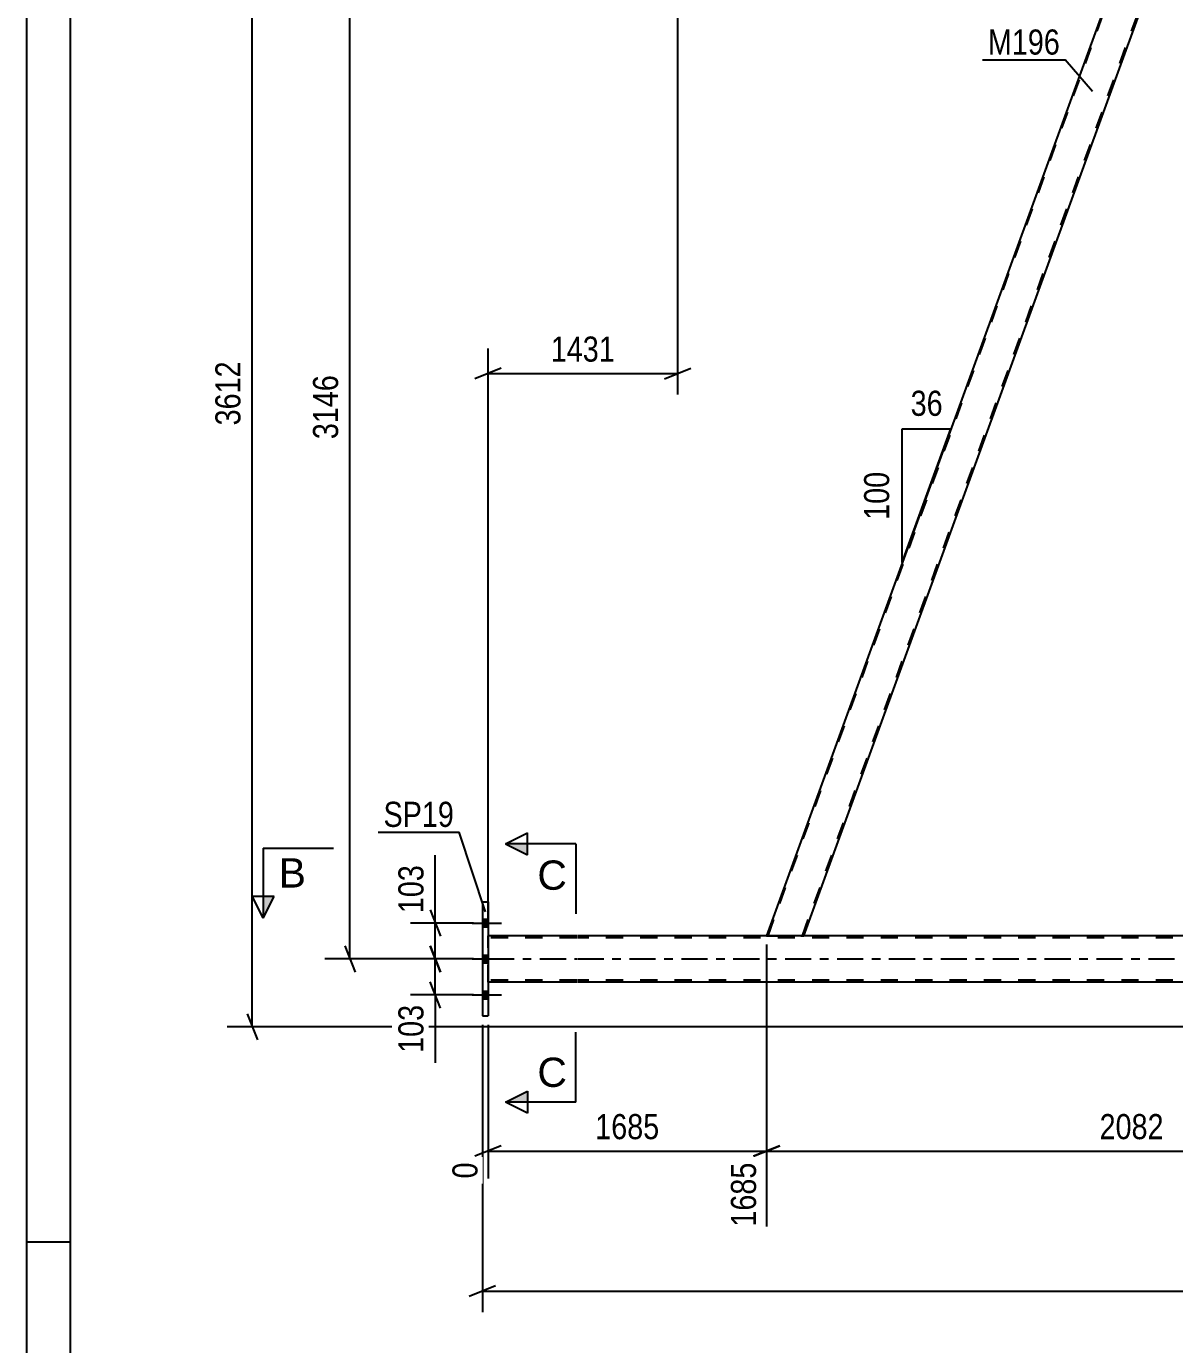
# Model space of a CAD drawing. Header units: millimetres. Extents: x 0 to 841, y 0 to 594.
# Drawn here: x 0 to 131, y 286.3 to 436.6 of the extents above; entities that cross this region are included whole.
import ezdxf

# ---------------------------------------------------------------- set-up
doc = ezdxf.new("R2010")
doc.units = ezdxf.units.MM
doc.linetypes.add('DXK_LINE_DOT2', pattern=[3.9198, 1.9599, -1.9599])
doc.linetypes.add('DXK_LINE_DOT3', pattern=[5.9187, 2.979, -0.9799, 0.9799, -0.9799])
doc.styles.add('Arial', font='ARIAL.TTF', dxfattribs={"height": 0.2})
doc.styles.add('Arial Narrow', font='ARIALN.TTF', dxfattribs={"height": 0.2})

# ---------------------------------------------------------------- blocks, each defined once
blk = doc.blocks.new('Unknown-814553119-1135')
at = {"color": 5, "linetype": 'Continuous'}
for p, q in [((0, 594), (0, 0)), ((5, 589), (5, 5)), ((5, 298), (0, 298))]:
    blk.add_line(p, q, dxfattribs=at)
blk = doc.blocks.new('Part-814553119-4118 - 3729')
at = {"color": 2, "linetype": 'Continuous'}
for p, q in [((62.78, 332.92), (52.66, 332.92)), ((163.08, 332.92), (62.88, 332.92)), ((62.78, 327.64), (52.66, 327.64)), ((163.08, 327.64), (62.88, 327.64))]:
    blk.add_line(p, q, dxfattribs=at)
at = {"color": 7, "linetype": 'DXK_LINE_DOT2'}
for p, q in [((52.66, 327.64), (52.66, 332.92)), ((62.78, 332.68), (52.66, 332.68)), ((738.35, 332.68), (62.88, 332.68)), ((62.78, 327.88), (52.66, 327.88)), ((738.35, 327.88), (62.88, 327.88))]:
    blk.add_line(p, q, dxfattribs=at)
at = {"color": 7, "linetype": 'DXK_LINE_DOT3'}
for p, q in [((52.66, 330.28), (62.78, 330.28)), ((62.88, 330.28), (738.35, 330.28))]:
    blk.add_line(p, q, dxfattribs=at)
blk = doc.blocks.new('Bolt-814553119-4096 - 3729')
at = {"linetype": 'Continuous'}
for points in [[(52.66, 333.94), (52.66, 334.82), (52.02, 334.82), (52.02, 333.94)], [(52.66, 333.94), (52.66, 334.82), (52.02, 334.82), (52.02, 333.94)], [(52.66, 333.94), (52.66, 334.82), (52.02, 334.82), (52.02, 333.94)], [(52.66, 329.84), (52.66, 330.72), (52.02, 330.72), (52.02, 329.84)], [(52.66, 329.84), (52.66, 330.72), (52.02, 330.72), (52.02, 329.84)], [(52.66, 325.74), (52.66, 326.62), (52.02, 326.62), (52.02, 325.74)], [(52.66, 325.74), (52.66, 326.62), (52.02, 326.62), (52.02, 325.74)], [(52.66, 325.74), (52.66, 326.62), (52.02, 326.62), (52.02, 325.74)]]:
    blk.add_hatch(color=1, dxfattribs=at).paths.add_polyline_path(points)
at = {"color": 1, "linetype": 'Continuous'}
for p, q in [((50.86, 334.38), (54.18, 334.38)), ((50.86, 334.38), (54.18, 334.38)), ((50.86, 334.38), (54.18, 334.38)), ((52.02, 334.82), (52.66, 334.82)), ((52.02, 334.82), (52.66, 334.82)), ((52.02, 334.82), (52.66, 334.82)), ((52.02, 333.94), (52.66, 333.94)), ((52.02, 333.94), (52.66, 333.94)), ((52.02, 333.94), (52.66, 333.94)), ((52.02, 330.72), (52.66, 330.72)), ((52.02, 330.72), (52.66, 330.72)), ((50.86, 330.28), (54.18, 330.28)), ((50.86, 330.28), (54.18, 330.28)), ((52.02, 329.84), (52.66, 329.84)), ((52.02, 329.84), (52.66, 329.84)), ((52.02, 326.62), (52.66, 326.62)), ((52.02, 326.62), (52.66, 326.62)), ((52.02, 326.62), (52.66, 326.62)), ((50.86, 326.18), (54.18, 326.18)), ((50.86, 326.18), (54.18, 326.18)), ((50.86, 326.18), (54.18, 326.18)), ((52.02, 325.74), (52.66, 325.74)), ((52.02, 325.74), (52.66, 325.74)), ((52.02, 325.74), (52.66, 325.74))]:
    blk.add_line(p, q, dxfattribs=at)
blk = doc.blocks.new('Part-814553119-3980 - 3729')
at = {"color": 2, "linetype": 'Continuous'}
for p, q in [((52.02, 336.78), (52.66, 336.78)), ((52.02, 336.78), (52.02, 323.78)), ((52.66, 336.78), (52.66, 323.78)), ((52.02, 323.78), (52.66, 323.78))]:
    blk.add_line(p, q, dxfattribs=at)
blk = doc.blocks.new('Part-814553119-4153 - 3729')
at = {"color": 2, "linetype": 'Continuous'}
for p, q in [((128.55, 454.14), (84.43, 332.92)), ((132.81, 454.14), (128.55, 454.14)), ((88.69, 332.92), (131.28, 449.94))]:
    blk.add_line(p, q, dxfattribs=at)
at = {"color": 7, "linetype": 'DXK_LINE_DOT2'}
for p, q in [((84.6, 332.92), (128.72, 454.14)), ((88.52, 332.92), (132.64, 454.14)), ((131.28, 449.94), (132.81, 454.14)), ((84.43, 332.92), (88.69, 332.92))]:
    blk.add_line(p, q, dxfattribs=at)
blk = doc.blocks.new('StraightDimension-814553119-4896 - 3729')
at = {"color": 7, "linetype": 'Continuous'}
for p, q in [((25.77, 322.54), (25.77, 467.01)), ((25.17, 324.04), (26.37, 321.04)), ((162.08, 322.54), (22.92, 322.54))]:
    blk.add_line(p, q, dxfattribs=at)
at = {"color": 0}
blk.add_wipeout([(25.02, 399.03), (20.82, 399.03), (20.82, 390.52), (25.02, 390.52)], dxfattribs=at)
at = {"color": 3, "style": 'Arial Narrow'}
blk.add_text('3612', height=2.863, rotation=90.0002, dxfattribs=at).set_placement((24.42, 391.12))
blk = doc.blocks.new('StraightDimension-814553119-4780 - 3729')
at = {"color": 7, "linetype": 'Continuous'}
for p, q in [((37.51, 454.64), (36.31, 457.64)), ((72.64, 456.14), (34.06, 456.14)), ((36.91, 330.28), (36.91, 456.14)), ((36.31, 331.78), (37.51, 328.78)), ((51.02, 330.28), (34.06, 330.28))]:
    blk.add_line(p, q, dxfattribs=at)
at = {"color": 0}
blk.add_wipeout([(36.16, 397.47), (31.96, 397.47), (31.96, 388.95), (36.16, 388.95)], dxfattribs=at)
at = {"color": 3, "style": 'Arial Narrow'}
blk.add_text('3146', height=2.863, rotation=90.0002, dxfattribs=at).set_placement((35.56, 389.55))
blk = doc.blocks.new('StraightDimension-814553119-4828 - 3729')
at = {"color": 7, "linetype": 'Continuous'}
for p, q in [((46.05, 335.88), (47.25, 332.88)), ((51.02, 334.38), (43.8, 334.38)), ((46.65, 330.28), (46.65, 334.38)), ((47.25, 328.78), (46.05, 331.78)), ((51.02, 330.28), (43.8, 330.28))]:
    blk.add_line(p, q, dxfattribs=at)
at = {"color": 0}
blk.add_wipeout([(45.9, 341.59), (41.7, 341.59), (41.7, 334.9), (45.9, 334.9)], dxfattribs=at)
at = {"color": 7, "linetype": 'Continuous'}
blk.add_line((46.65, 334.38), (46.65, 342.11), dxfattribs=at)
blk.add_line((46.65, 334.38), (46.65, 342.11), dxfattribs=at)
at = {"color": 3, "style": 'Arial Narrow'}
blk.add_text('103', height=2.863, rotation=90.0002, dxfattribs=at).set_placement((45.3, 335.5))
blk = doc.blocks.new('StraightDimension-814553119-4482 - 3729')
at = {"color": 7, "linetype": 'Continuous'}
for p, q in [((52.02, 322.78), (52.02, 290)), ((53.52, 293), (50.52, 291.8)), ((52.02, 292.4), (790.08, 292.4))]:
    blk.add_line(p, q, dxfattribs=at)
blk = doc.blocks.new('StraightDimension-814553119-4785 - 3729')
at = {"color": 7, "linetype": 'Continuous'}
for p, q in [((74.28, 453.14), (74.28, 394.64)), ((52.66, 333.92), (52.66, 399.89)), ((54.16, 397.64), (51.16, 396.44)), ((52.66, 397.04), (74.28, 397.04)), ((72.78, 396.44), (75.78, 397.64))]:
    blk.add_line(p, q, dxfattribs=at)
at = {"color": 0}
blk.add_wipeout([(67.73, 397.79), (67.73, 401.99), (59.22, 401.99), (59.22, 397.79)], dxfattribs=at)
at = {"color": 3, "style": 'Arial Narrow'}
blk.add_text('1431', height=2.863, dxfattribs=at).set_placement((59.82, 398.39))
blk = doc.blocks.new('StraightDimension-814553119-4838 - 3729')
at = {"color": 7, "linetype": 'Continuous'}
for p, q in [((46.05, 331.78), (47.25, 328.78)), ((51.02, 330.28), (43.8, 330.28)), ((46.65, 326.18), (46.65, 330.28)), ((47.25, 324.68), (46.05, 327.68)), ((51.02, 326.18), (43.8, 326.18))]:
    blk.add_line(p, q, dxfattribs=at)
at = {"color": 0}
blk.add_wipeout([(45.9, 325.65), (41.7, 325.65), (41.7, 318.97), (45.9, 318.97)], dxfattribs=at)
at = {"color": 7, "linetype": 'Continuous'}
blk.add_line((46.65, 326.18), (46.65, 318.44), dxfattribs=at)
blk.add_line((46.65, 326.18), (46.65, 318.44), dxfattribs=at)
at = {"color": 3, "style": 'Arial Narrow'}
blk.add_text('103', height=2.863, rotation=90.0002, dxfattribs=at).set_placement((45.3, 319.57))
blk = doc.blocks.new('AngleDimension-814553119-5105 - 3729')
at = {"color": 7, "linetype": 'Continuous'}
for p, q in [((99.92, 390.71), (105.46, 390.71)), ((99.92, 375.48), (105.46, 390.71)), ((99.92, 375.48), (99.92, 390.71)), ((102.79, 383.36), (105.46, 390.71))]:
    blk.add_line(p, q, dxfattribs=at)
at = {"color": 0}
for points in [[(105.12, 391.61), (105.12, 395.81), (100.27, 395.81), (100.27, 391.61)], [(99.02, 386.44), (94.82, 386.44), (94.82, 379.75), (99.02, 379.75)]]:
    blk.add_wipeout(points, dxfattribs=at)
at = {"color": 3, "style": 'Arial Narrow'}
blk.add_text('36', height=2.863, dxfattribs=at).set_placement((100.87, 392.21))
blk.add_text('100', height=2.863, rotation=90.0002, dxfattribs=at).set_placement((98.42, 380.35))
blk = doc.blocks.new('StraightDimension-814553119-11128 - 3729')
at = {"color": 7, "linetype": 'Continuous'}
for p, q in [((84.43, 331.92), (84.43, 299.76)), ((167.72, 331.92), (167.72, 299.76)), ((85.93, 308.98), (82.93, 307.78)), ((84.43, 308.38), (167.72, 308.38)), ((166.22, 307.78), (169.22, 308.98))]:
    blk.add_line(p, q, dxfattribs=at)
at = {"color": 0}
blk.add_wipeout([(130.33, 309.13), (130.33, 313.33), (121.82, 313.33), (121.82, 309.13)], dxfattribs=at)
at = {"color": 0, "linetype": 'Continuous'}
blk.add_wipeout([(167.12, 307.68), (162.92, 307.68), (162.92, 299.16), (167.12, 299.16)], dxfattribs=at)
at = {"color": 3, "style": 'Arial Narrow'}
blk.add_text('2082', height=2.863, dxfattribs=at).set_placement((122.42, 309.73))
at = {"color": 3, "linetype": 'Continuous', "style": 'Arial Narrow'}
blk.add_text('3767', height=2.863, rotation=90.0002, dxfattribs=at).set_placement((166.52, 299.76))
blk = doc.blocks.new('StraightDimension-814553119-11129 - 3729')
at = {"color": 7, "linetype": 'Continuous'}
for p, q in [((84.43, 331.92), (84.43, 299.76)), ((52.66, 322.78), (52.66, 305.25)), ((54.16, 308.98), (51.16, 307.78)), ((52.66, 308.38), (84.43, 308.38)), ((82.93, 307.78), (85.93, 308.98))]:
    blk.add_line(p, q, dxfattribs=at)
at = {"color": 0}
blk.add_wipeout([(72.8, 309.13), (72.8, 313.33), (64.29, 313.33), (64.29, 309.13)], dxfattribs=at)
at = {"color": 0, "linetype": 'Continuous'}
for points in [[(52.06, 307.68), (47.86, 307.68), (47.86, 304.65), (52.06, 304.65)], [(83.83, 307.68), (79.63, 307.68), (79.63, 299.16), (83.83, 299.16)]]:
    blk.add_wipeout(points, dxfattribs=at)
at = {"color": 3, "style": 'Arial Narrow'}
blk.add_text('1685', height=2.863, dxfattribs=at).set_placement((64.89, 309.73))
at = {"color": 3, "linetype": 'Continuous', "style": 'Arial Narrow'}
for s, height, p in [('0', 2.86, (51.46, 305.25)), ('1685', 2.863, (83.23, 299.76))]:
    blk.add_text(s, height=height, rotation=90.0002, dxfattribs=at).set_placement(p)
blk = doc.blocks.new('Mark-814553119-3976 - 3729')
at = {"color": 0}
blk.add_wipeout([(48.77, 345.34), (48.77, 348.34), (40.74, 348.34), (40.74, 345.34)], dxfattribs=at)
blk.add_wipeout([(48.77, 345.34), (48.77, 348.34), (40.74, 348.34), (40.74, 345.34)], dxfattribs=at)
at = {"color": 30, "linetype": 'Continuous'}
for p in [(40.14, 344.74), (52.38, 335.65)]:
    blk.add_line(p, (49.37, 344.74), dxfattribs=at)
at = {"color": 3, "style": 'Arial Narrow'}
blk.add_text('SP19', height=2.863, dxfattribs=at).set_placement((40.74, 345.34))
blk = doc.blocks.new('Mark-814553119-4149 - 3729')
at = {"color": 0}
blk.add_wipeout([(117.91, 433.4), (117.91, 436.4), (109.68, 436.4), (109.68, 433.4)], dxfattribs=at)
blk.add_wipeout([(117.91, 433.4), (117.91, 436.4), (109.68, 436.4), (109.68, 433.4)], dxfattribs=at)
at = {"color": 30, "linetype": 'Continuous'}
for p in [(109.08, 432.8), (121.6, 429.19)]:
    blk.add_line(p, (118.51, 432.8), dxfattribs=at)
at = {"color": 3, "style": 'Arial Narrow'}
blk.add_text('M196', height=2.863, dxfattribs=at).set_placement((109.68, 433.4))
blk = doc.blocks.new('SectionMark-814553119-5347 - 3729')
at = {"linetype": 'Continuous'}
for points in [[(57.16, 343.42), (57.16, 342.17), (54.66, 343.42)], [(57.16, 315.19), (57.16, 313.94), (54.66, 313.94)]]:
    blk.add_hatch(color=6, dxfattribs=at).paths.add_polyline_path(points)
at = {"color": 6, "linetype": 'Continuous'}
for p, q in [((54.66, 343.42), (57.16, 344.67)), ((57.16, 342.17), (57.16, 344.67)), ((62.66, 343.42), (54.66, 343.42)), ((54.66, 343.42), (57.16, 342.17)), ((62.66, 343.42), (62.66, 335.42)), ((62.66, 313.94), (62.66, 321.94)), ((54.66, 313.94), (57.16, 315.19)), ((57.16, 315.19), (57.16, 312.69)), ((62.66, 313.94), (54.66, 313.94)), ((57.16, 312.69), (54.66, 313.94))]:
    blk.add_line(p, q, dxfattribs=at)
at = {"color": 0, "linetype": 'Continuous'}
for points in [[(61.66, 338.17), (61.66, 341.67), (58.29, 341.67), (58.29, 338.17)], [(61.66, 315.69), (61.66, 319.19), (58.29, 319.19), (58.29, 315.69)]]:
    blk.add_wipeout(points, dxfattribs=at)
at = {"color": 3, "linetype": 'Continuous', "style": 'Arial'}
for p in [(58.29, 338.17), (58.29, 315.69)]:
    blk.add_text('C', height=3.34, dxfattribs=at).set_placement(p)
blk = doc.blocks.new('SectionMark-814553119-5349 - 3729')
at = {"linetype": 'Continuous'}
blk.add_hatch(color=6, dxfattribs=at).paths.add_polyline_path([(27.03, 337.42), (28.28, 337.42), (27.03, 334.92)])
at = {"color": 6, "linetype": 'Continuous'}
for p, q in [((27.03, 342.92), (35.03, 342.92)), ((27.03, 342.92), (27.03, 334.92)), ((27.03, 334.92), (25.78, 337.42)), ((28.28, 337.42), (25.78, 337.42)), ((27.03, 334.92), (28.28, 337.42))]:
    blk.add_line(p, q, dxfattribs=at)
at = {"color": 0, "linetype": 'Continuous'}
blk.add_wipeout([(31.89, 338.42), (31.89, 341.92), (28.78, 341.92), (28.78, 338.42)], dxfattribs=at)
at = {"color": 3, "linetype": 'Continuous', "style": 'Arial'}
blk.add_text('B', height=3.34, dxfattribs=at).set_placement((28.78, 338.42))

msp = doc.modelspace()

# ---------------------------------------------------------------- block references
for name in ['Unknown-814553119-1135', 'Part-814553119-4153 - 3729', 'Part-814553119-3980 - 3729', 'Bolt-814553119-4096 - 3729', 'Part-814553119-4118 - 3729']:
    msp.add_blockref(name, (0, 0))

# ---------------------------------------------------------------- next in the draw order: block references
msp.add_blockref('StraightDimension-814553119-4896 - 3729', (0, 0))

# ---------------------------------------------------------------- next in the draw order: block references
msp.add_blockref('StraightDimension-814553119-4780 - 3729', (0, 0))

# ---------------------------------------------------------------- next in the draw order: block references
msp.add_blockref('StraightDimension-814553119-4828 - 3729', (0, 0))

# ---------------------------------------------------------------- next in the draw order: block references
msp.add_blockref('StraightDimension-814553119-4482 - 3729', (0, 0))

# ---------------------------------------------------------------- next in the draw order: block references
for name in ['StraightDimension-814553119-4785 - 3729', 'Mark-814553119-4149 - 3729', 'AngleDimension-814553119-5105 - 3729', 'StraightDimension-814553119-4838 - 3729', 'StraightDimension-814553119-11128 - 3729']:
    msp.add_blockref(name, (0, 0))

# ---------------------------------------------------------------- next in the draw order: block references
for name in ['Mark-814553119-3976 - 3729', 'StraightDimension-814553119-11129 - 3729']:
    msp.add_blockref(name, (0, 0))

# ---------------------------------------------------------------- next in the draw order: block references
msp.add_blockref('SectionMark-814553119-5347 - 3729', (0, 0))

# ---------------------------------------------------------------- next in the draw order: block references
msp.add_blockref('SectionMark-814553119-5349 - 3729', (0, 0))

doc.saveas('drawing.dxf')
